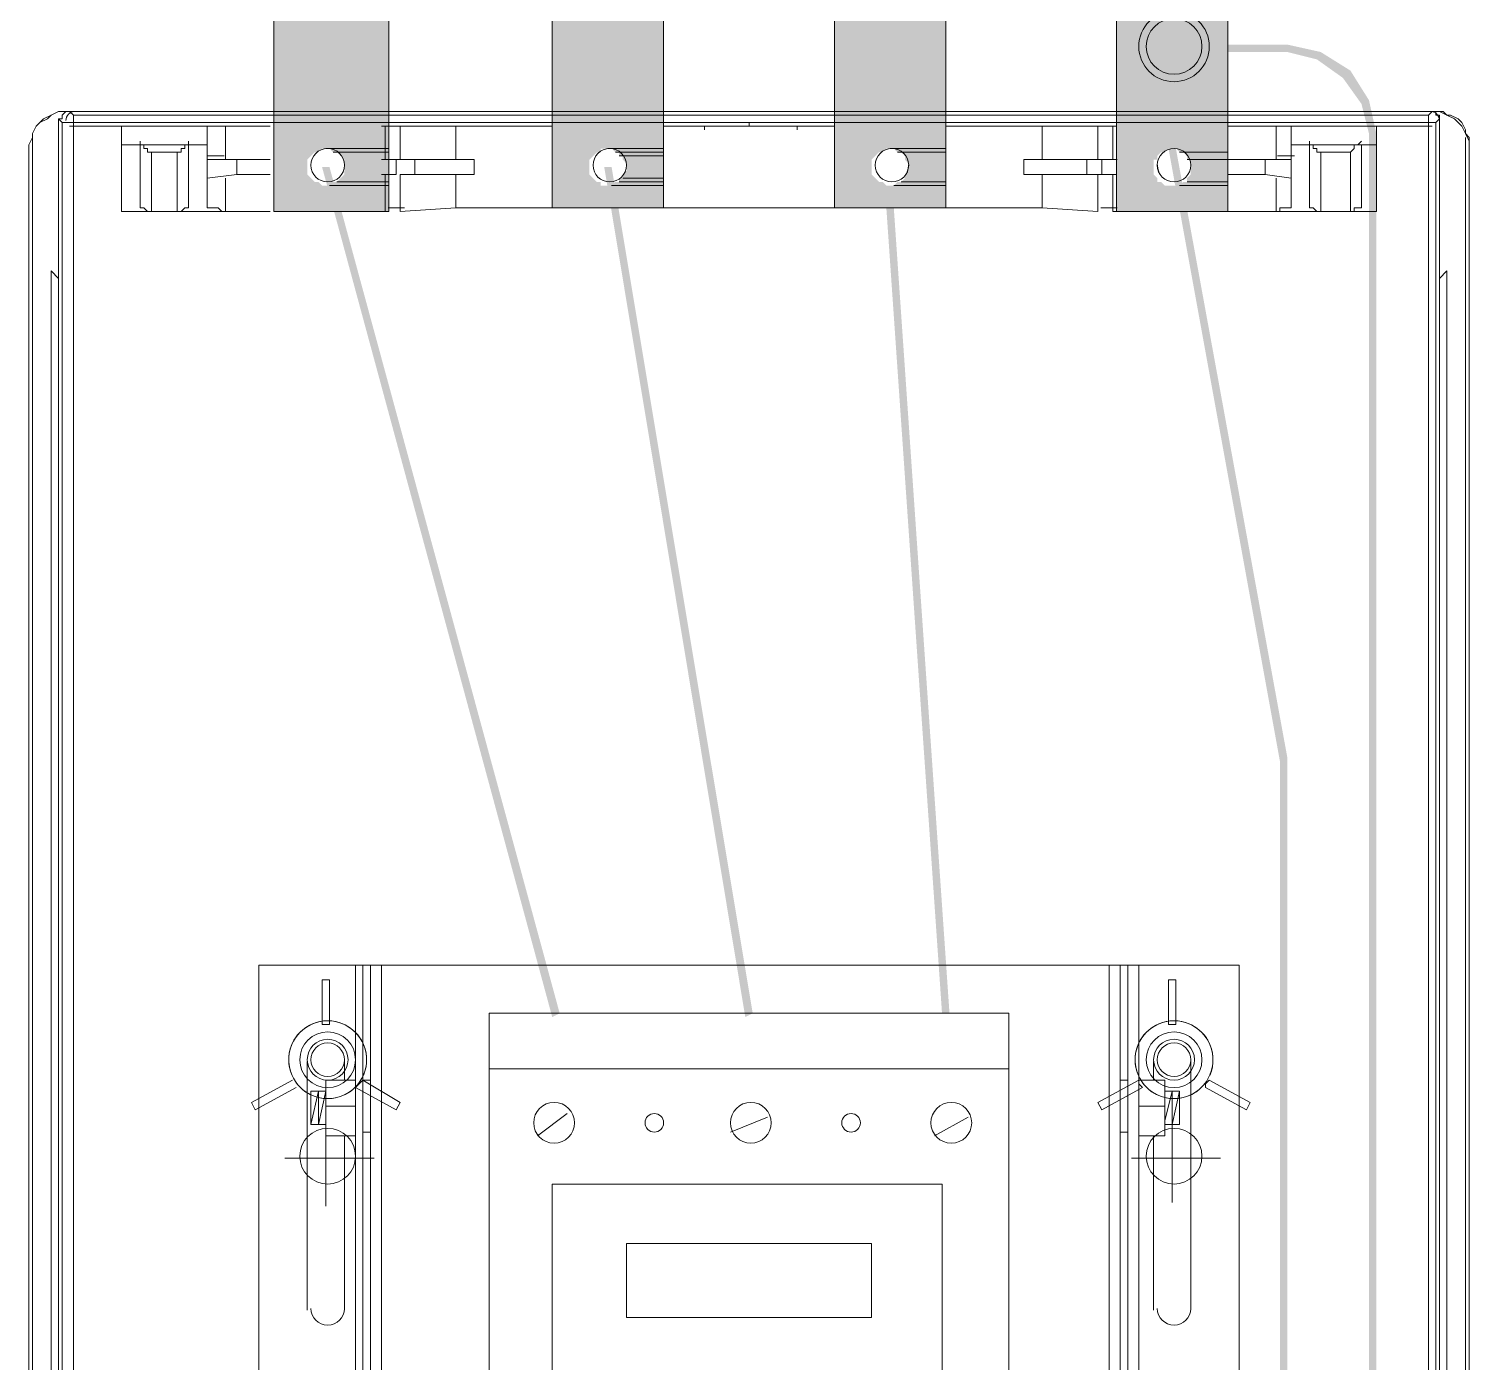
# Model space of a CAD drawing. Header units: millimetres. Extents: x -305 to 1353, y -289 to 1176.
# Drawn here: x 131.91 to 157.39, y 161.01 to 184.6 of the extents above; entities that cross this region are included whole.
import ezdxf

# ---------------------------------------------------------------- set-up
doc = ezdxf.new("R2010")
doc.units = ezdxf.units.MM
doc.header["$MEASUREMENT"] = 0
doc.layers.add('PDF3_0', color=7, linetype='Continuous')

msp = doc.modelspace()

# ---------------------------------------------------------------- linework, layer by layer
at = {"layer": 'PDF3_0', "lineweight": 5}
for points in [[(138.284, 181.371), (138.284, 247.561), (136.249, 247.561), (136.249, 181.371)], [(136.249, 247.561), (138.284, 247.561), (138.284, 181.371), (136.249, 181.371)], [(141.173, 181.436), (143.143, 181.436), (143.143, 247.561), (141.173, 247.561)], [(141.173, 182.881), (138.153, 182.881)], [(151.155, 182.881), (148.134, 182.881)], [(156.999, 134.223), (156.999, 134.092), (156.933, 133.895), (156.867, 133.763), (156.736, 133.566), (156.605, 133.501), (156.408, 133.37), (156.276, 133.37), (156.079, 133.304), (156.276, 133.304), (156.408, 133.37), (156.605, 133.435), (156.736, 133.566), (156.867, 133.698), (156.933, 133.895), (156.999, 134.026), (156.999, 134.223), (156.999, 180.32)], [(153.321, 152.544), (135.986, 152.544), (135.986, 168.041), (153.321, 168.041)], [(137.102, 166.99), (137.102, 167.778), (137.233, 167.778), (137.233, 166.99), (137.168, 166.99)], [(152.074, 166.99), (152.074, 167.778), (152.205, 167.778), (152.205, 166.99), (152.14, 166.99)], [(149.25, 167.187), (149.25, 153.266), (140.057, 153.266), (140.057, 167.187)], [(137.824, 166.005), (138.481, 165.611), (138.415, 165.48), (137.693, 165.874), (137.759, 165.939)], [(151.614, 165.874), (150.892, 165.48), (150.826, 165.611), (151.549, 166.005), (151.549, 165.939)], [(152.796, 166.005), (153.518, 165.611), (153.453, 165.48), (152.73, 165.874), (152.73, 165.939)], [(137.168, 165.808), (137.036, 165.217), (137.036, 165.808), (136.905, 165.217), (136.905, 165.808)], [(148.068, 164.167), (148.068, 156.287), (141.173, 156.287), (141.173, 164.167)], [(146.821, 163.116), (146.821, 161.803), (142.487, 161.803), (142.487, 163.116)]]:
    msp.add_lwpolyline(points, close=True, dxfattribs=at)
for points in [[(139.466, 181.436), (141.173, 181.436), (143.143, 181.436), (146.164, 181.436), (146.164, 247.561), (148.134, 247.561), (148.134, 181.436)], [(141.173, 181.436), (141.173, 247.561), (143.143, 247.561), (143.143, 181.436)], [(153.978, 181.962), (153.978, 181.371), (153.124, 181.371), (151.155, 181.371), (151.155, 247.561), (153.124, 247.561), (153.124, 181.371)], [(156.802, 183.144), (156.933, 183.144), (156.999, 183.078), (157.13, 183.012), (157.196, 182.947), (157.261, 182.881), (157.327, 182.75), (157.393, 182.684), (157.393, 182.553), (157.393, 182.618), (157.327, 182.75), (157.327, 182.815), (157.261, 182.947), (157.196, 183.012), (157.064, 183.078), (156.999, 183.078), (156.867, 183.144), (156.802, 183.144), (132.571, 183.144), (132.44, 183.144), (132.309, 183.078), (132.177, 183.012), (132.112, 182.947), (132.046, 182.881), (131.98, 182.75), (131.98, 182.684), (131.915, 182.553), (131.915, 132.91)], [(132.571, 183.144), (132.44, 183.144), (132.309, 183.078), (132.243, 183.012), (132.112, 182.947), (132.046, 182.881), (131.98, 182.75), (131.98, 182.684), (131.915, 182.553)], [(156.867, 183.012), (156.867, 183.078), (156.802, 183.078), (156.802, 183.144), (156.736, 183.144), (132.637, 183.144), (132.571, 183.144), (132.506, 183.078), (132.506, 183.012), (132.44, 183.012)], [(132.44, 180.189), (132.44, 183.012), (132.506, 182.947), (132.506, 147.619), (132.506, 147.553), (132.506, 147.356), (132.506, 147.028), (132.506, 146.962), (132.506, 146.897), (132.506, 146.831), (132.506, 143.81), (132.506, 143.745), (132.506, 143.679), (132.506, 143.613), (132.506, 134.551), (132.703, 134.551), (132.703, 143.613)], [(132.703, 183.078), (132.703, 182.947), (132.506, 182.947)], [(132.637, 183.144), (132.703, 183.078), (156.67, 183.078), (156.736, 183.144)], [(156.67, 147.619), (156.67, 182.947), (132.703, 182.947), (132.703, 147.619)], [(144.654, 182.881), (144.654, 182.947)], [(156.67, 143.613), (156.67, 134.551), (156.802, 134.551), (156.802, 143.613), (156.802, 143.679), (156.802, 143.745), (156.802, 143.81), (156.736, 143.81), (156.67, 143.81), (156.539, 143.81), (156.802, 143.81), (156.802, 146.831), (156.802, 146.897), (156.802, 146.962), (156.802, 147.028), (156.802, 147.356), (156.867, 147.356), (156.867, 147.553), (156.802, 147.619), (156.802, 182.947), (156.867, 183.012), (156.867, 180.189)], [(156.802, 182.947), (156.67, 182.947), (156.67, 183.078)], [(131.98, 182.684), (131.98, 132.976)], [(132.637, 182.881), (136.183, 182.881), (135.855, 182.881), (135.789, 182.881), (135.723, 182.881), (135.658, 182.881), (135.592, 182.881), (135.461, 182.881), (135.395, 182.881), (135.264, 182.881), (135.067, 182.881), (135.067, 182.553), (135.067, 181.502), (135.067, 181.436), (135.132, 181.436), (135.198, 181.436), (135.264, 181.436), (135.329, 181.371), (135.395, 181.371), (134.541, 181.371), (134.607, 181.371), (134.673, 181.436), (134.738, 181.436), (134.738, 182.553)], [(133.556, 182.881), (133.556, 182.553), (133.556, 181.371), (134.082, 181.371), (134.016, 181.371), (133.95, 181.436), (133.885, 181.436), (133.885, 182.553)], [(135.067, 182.29), (135.592, 182.29), (136.183, 182.29), (135.395, 182.29), (135.395, 182.881)], [(138.153, 182.027), (138.415, 182.027), (138.415, 182.29), (138.153, 182.29), (138.218, 182.29), (138.218, 182.881)], [(138.481, 182.881), (138.481, 182.29), (139.466, 182.29), (139.794, 182.29), (138.744, 182.29), (138.744, 182.027), (139.794, 182.027), (139.794, 182.29)], [(139.466, 182.881), (139.466, 182.29)], [(145.507, 182.815), (145.507, 182.881), (145.573, 182.881), (145.639, 182.881), (145.704, 182.881), (145.77, 182.881), (146.164, 182.881), (143.143, 182.881), (143.603, 182.881), (143.669, 182.881), (143.734, 182.881), (143.8, 182.881), (143.866, 182.881), (143.866, 182.815)], [(149.513, 182.29), (149.513, 182.027), (150.629, 182.027), (150.629, 182.29), (149.513, 182.29), (149.841, 182.29), (150.826, 182.29), (150.826, 182.881)], [(149.841, 182.881), (149.841, 182.29)], [(151.089, 182.881), (151.089, 182.29), (151.155, 182.29), (150.892, 182.29), (150.892, 182.027), (151.155, 182.027)], [(156.736, 182.881), (153.124, 182.881), (153.518, 182.881), (153.584, 182.881), (153.65, 182.881), (153.715, 182.881), (153.781, 182.881), (153.847, 182.881), (153.978, 182.881), (154.109, 182.881), (154.241, 182.881), (154.241, 182.553), (154.241, 181.502), (154.241, 181.436), (154.175, 181.436), (154.109, 181.436), (154.044, 181.436), (154.044, 181.371), (153.978, 181.371), (154.766, 181.371), (154.7, 181.371), (154.635, 181.436), (154.569, 181.436), (154.569, 182.553)], [(153.978, 182.881), (153.978, 182.29), (153.124, 182.29), (153.781, 182.29)], [(155.751, 182.881), (155.751, 182.553), (155.751, 181.371), (155.291, 181.371), (155.357, 181.371), (155.357, 181.436), (155.423, 181.436), (155.488, 181.436), (155.488, 182.553)], [(157.327, 182.684), (157.327, 132.976)], [(135.067, 182.553), (135.001, 182.553), (134.935, 182.553), (134.804, 182.553), (134.673, 182.553), (134.476, 182.553), (134.344, 182.553), (134.147, 182.553), (134.016, 182.553), (133.885, 182.553), (133.753, 182.553), (133.622, 182.553), (133.556, 182.553)], [(134.541, 182.421), (134.541, 181.371), (134.082, 181.371), (134.082, 182.421), (134.016, 182.421), (134.016, 182.487), (133.95, 182.487), (133.95, 182.553), (133.885, 182.553), (133.885, 182.618)], [(134.082, 182.421), (134.541, 182.421), (134.607, 182.421), (134.607, 182.487), (134.673, 182.487), (134.673, 182.553), (134.738, 182.553), (134.738, 182.618)], [(155.751, 182.553), (155.685, 182.553), (155.62, 182.553), (155.488, 182.553), (155.357, 182.553), (155.16, 182.553), (155.029, 182.553), (154.832, 182.553), (154.7, 182.553), (154.569, 182.553), (154.438, 182.553), (154.306, 182.553), (154.241, 182.553)], [(155.488, 182.618), (155.423, 182.553), (155.357, 182.553), (155.357, 182.487), (155.291, 182.421), (154.766, 182.421), (154.7, 182.421), (154.7, 182.487), (154.635, 182.487), (154.635, 182.553), (154.569, 182.553), (154.569, 182.618)], [(157.393, 182.553), (157.393, 132.91)], [(135.592, 182.29), (135.592, 182.027), (135.067, 181.962)], [(154.241, 182.29), (153.781, 182.29), (153.781, 182.027), (154.241, 181.962)], [(155.291, 182.421), (155.291, 181.371), (154.766, 181.371), (154.766, 182.421)], [(136.183, 181.371), (135.395, 181.371), (135.395, 181.962)], [(135.592, 182.027), (136.183, 182.027)], [(138.218, 182.027), (138.218, 181.371), (138.153, 181.371)], [(149.841, 182.027), (149.841, 181.436), (150.826, 181.371), (150.826, 182.027)], [(151.155, 181.371), (151.089, 181.371), (151.089, 182.027)], [(153.124, 182.027), (153.781, 182.027)], [(146.164, 181.436), (148.134, 181.436), (149.841, 181.436)], [(156.999, 180.32), (156.867, 180.189), (156.867, 134.223), (156.867, 134.092), (156.802, 133.96), (156.736, 133.829), (156.605, 133.698), (156.539, 133.566), (156.342, 133.501), (156.211, 133.501), (156.079, 133.435), (133.294, 133.435), (133.097, 133.501), (132.965, 133.501), (132.834, 133.566), (132.703, 133.698), (132.571, 133.829), (132.506, 133.96), (132.506, 134.092), (132.44, 134.223), (132.44, 180.189), (132.309, 180.32), (132.309, 134.223), (132.309, 180.32)], [(132.309, 180.32), (132.309, 180.32)], [(137.693, 168.041), (137.693, 152.544)], [(137.824, 168.041), (137.824, 152.544)], [(137.956, 168.041), (137.956, 152.544)], [(138.153, 168.041), (138.153, 152.544)], [(151.023, 168.041), (151.023, 152.544)], [(151.22, 168.041), (151.22, 152.544)], [(151.352, 152.544), (151.352, 168.041)], [(151.549, 168.041), (151.549, 152.544)], [(136.839, 161.934), (136.839, 166.333)], [(137.496, 166.333), (137.496, 166.005)], [(149.25, 166.202), (140.057, 166.202)], [(151.811, 166.005), (151.811, 166.333)], [(152.468, 166.333), (152.468, 161.934)], [(136.577, 166.005), (135.855, 165.611), (135.92, 165.48), (136.643, 165.874)], [(137.693, 166.005), (137.168, 166.005), (137.168, 165.02), (137.693, 165.02)], [(137.956, 166.005), (137.824, 166.005)], [(138.153, 166.005), (138.153, 165.086)], [(151.023, 165.086), (151.023, 166.005)], [(151.352, 166.005), (151.22, 166.005)], [(151.549, 165.02), (152.008, 165.02), (152.008, 166.005), (151.549, 166.005)], [(152.271, 165.808), (152.008, 165.808)], [(152.008, 165.283), (152.14, 165.808), (152.14, 165.217), (152.271, 165.808), (152.271, 165.217), (152.008, 165.217)], [(137.168, 165.545), (137.693, 165.545)], [(141.436, 165.414), (140.911, 165.02)], [(152.008, 165.545), (151.549, 165.545)], [(152.14, 165.414), (152.14, 163.838)], [(136.905, 165.217), (137.168, 165.217)], [(137.168, 165.283), (137.168, 163.773)], [(144.982, 165.348), (144.325, 165.086)], [(148.528, 165.348), (147.937, 165.02)], [(137.496, 165.02), (137.496, 161.934)], [(137.824, 165.086), (137.956, 165.086)], [(151.22, 165.086), (151.352, 165.086)], [(151.811, 161.934), (151.811, 165.02)], [(138.021, 164.626), (136.446, 164.626)], [(152.993, 164.626), (151.417, 164.626)]]:
    msp.add_lwpolyline(points, dxfattribs=at)
at = {"layer": 'PDF3_0', "color": 31, "lineweight": 0, "true_color": 0xfdcc66}
for points in [[(138.284, 182.487), (137.168, 182.487), (138.284, 182.487)], [(138.284, 182.487), (137.168, 182.487), (138.284, 182.487)], [(143.143, 182.487), (142.158, 182.487), (143.143, 182.487)], [(148.134, 182.487), (147.149, 182.487), (148.134, 182.487)], [(138.284, 182.421), (137.299, 182.421), (138.284, 182.421)], [(138.284, 182.421), (137.299, 182.421), (138.284, 182.421)], [(143.143, 182.421), (142.29, 182.421), (143.143, 182.421)], [(143.143, 182.356), (142.355, 182.356), (143.143, 182.356)], [(148.134, 182.421), (147.28, 182.421), (148.134, 182.421)], [(153.124, 182.421), (152.271, 182.421), (153.124, 182.421)], [(153.124, 182.29), (152.402, 182.29), (153.124, 182.29)], [(143.143, 181.962), (142.421, 181.962), (143.143, 181.962)], [(138.284, 181.83), (137.233, 181.83), (138.284, 181.83)], [(138.284, 181.83), (137.233, 181.83), (138.284, 181.83)], [(138.284, 181.896), (137.365, 181.896), (138.284, 181.896)], [(138.284, 181.896), (137.365, 181.896), (138.284, 181.896)], [(143.143, 181.83), (142.224, 181.83), (143.143, 181.83)], [(143.143, 181.896), (142.355, 181.896), (143.143, 181.896)], [(148.134, 181.83), (147.215, 181.83), (148.134, 181.83)], [(148.134, 181.896), (147.346, 181.896), (148.134, 181.896)], [(153.124, 181.83), (152.271, 181.83), (153.124, 181.83)], [(153.124, 181.896), (152.402, 181.896), (153.124, 181.896)]]:
    msp.add_lwpolyline(points, dxfattribs=at)
at = {"layer": 'PDF3_0', "lineweight": 5}
for points in [[(136.905, 182.192, 0.414167), (137.201, 181.896, 0.414167), (137.496, 182.192)], [(141.896, 182.192, 0.414167), (142.191, 181.896, 0.414167), (142.487, 182.192)], [(146.886, 182.192, 0.414167), (147.182, 181.896, 0.414167), (147.477, 182.192)], [(151.877, 182.192, 0.414167), (152.172, 181.896, 0.414167), (152.468, 182.192)], [(139.466, 182.027), (139.466, 181.436), (138.481, 181.371), (138.481, 182.027, 0.002418), (138.753, 182.028)]]:
    msp.add_lwpolyline(points, format="xyb", dxfattribs=at)
for centre, radius in [((152.172, 184.293), 0.624), ((152.172, 184.293), 0.493), ((137.201, 182.192), 0.296), ((142.191, 182.192), 0.296), ((147.182, 182.192), 0.296), ((152.172, 182.192), 0.296), ((137.201, 166.366), 0.689), ((152.172, 166.366), 0.689), ((137.201, 166.366), 0.493), ((137.201, 166.366), 0.361), ((137.201, 166.366), 0.296), ((152.172, 166.366), 0.493), ((152.172, 166.366), 0.361), ((152.172, 166.366), 0.296), ((141.206, 165.25), 0.361), ((144.686, 165.25), 0.361), ((148.232, 165.25), 0.361), ((142.979, 165.25), 0.164), ((146.459, 165.25), 0.164), ((137.201, 164.659), 0.493), ((152.172, 164.659), 0.493)]:
    msp.add_circle(centre, radius, dxfattribs=at)
for centre, radius, start, end in [((132.735, 182.98), 0.164, 89.9915, 180.0085), ((156.703, 182.98), 0.164, 359.9915, 90.0085), ((135.295, 165.476), 16.88, 89.7426, 90.7597), ((138.312, 214.548), 32.258, 269.928, 270.4385), ((138.509, 214.548), 32.258, 269.928, 270.4385), ((150.851, 210.247), 27.957, 269.5222, 270.1113), ((151.113, 210.247), 27.957, 269.5222, 270.1113), ((154.074, 164.827), 17.529, 89.2592, 90.2386), ((150.858, 211.504), 29.476, 269.5382, 270.0924), ((138.312, 213.694), 32.258, 269.928, 270.4385), ((151.113, 209.393), 27.957, 269.5222, 270.1113), ((137.201, 166.366), 0.689, 96.1459, 203.8537), ((137.201, 166.366), 0.69, 336.1492, 83.8534), ((152.172, 166.366), 0.689, 96.1459, 203.8537), ((152.172, 166.366), 0.69, 336.1492, 83.8534), ((137.201, 166.366), 0.296, 0.0046, 179.9873), ((152.172, 166.366), 0.296, 0.0046, 179.9873), ((137.201, 166.366), 0.689, 216.1506, 323.8481), ((152.172, 166.366), 0.689, 216.1506, 323.8481), ((137.201, 161.967), 0.296, 180.0046, 359.9954), ((152.172, 161.967), 0.296, 180.0046, 359.9954)]:
    msp.add_arc(centre, radius, start, end, dxfattribs=at)
at = {"layer": 'PDF3_0', "color": 31, "true_color": 0xfdcc66, "transparency": 33554559}
for points in [[(138.284, 186.296), (136.249, 186.296), (138.284, 182.487)], [(136.249, 186.296), (138.284, 182.487), (136.249, 182.487)], [(138.284, 186.296), (136.249, 186.296), (138.284, 182.487)], [(136.249, 186.296), (138.284, 182.487), (136.249, 182.487)], [(143.143, 186.296), (141.173, 186.296), (143.143, 182.487)], [(141.173, 186.296), (143.143, 182.487), (141.173, 182.487)], [(148.134, 186.296), (146.164, 186.296), (148.134, 182.487)], [(146.164, 186.296), (148.134, 182.487), (146.164, 182.487)], [(153.124, 186.296), (151.155, 186.296), (153.124, 182.487)], [(151.155, 186.296), (153.124, 182.487), (151.155, 182.487)], [(136.249, 182.487), (137.102, 182.487), (137.102, 182.487)], [(137.102, 182.487), (137.102, 182.487), (136.249, 182.487)], [(137.102, 182.487), (136.249, 182.487), (137.036, 182.421)], [(136.249, 182.487), (137.036, 182.421), (136.249, 182.421)], [(136.249, 182.487), (137.102, 182.487), (137.102, 182.487)], [(137.102, 182.487), (137.102, 182.487), (136.249, 182.487)], [(137.102, 182.487), (136.249, 182.487), (137.036, 182.421)], [(136.249, 182.487), (137.036, 182.421), (136.249, 182.421)], [(137.168, 182.487), (138.284, 182.487), (137.233, 182.487)], [(137.168, 182.487), (138.284, 182.487), (137.233, 182.487)], [(138.284, 182.487), (137.233, 182.487), (138.284, 182.421)], [(137.233, 182.487), (138.284, 182.421), (137.299, 182.421)], [(138.284, 182.487), (137.233, 182.487), (138.284, 182.421)], [(137.233, 182.487), (138.284, 182.421), (137.299, 182.421)], [(142.027, 182.487), (142.027, 182.487), (141.173, 182.487)], [(142.027, 182.487), (141.173, 182.487), (142.093, 182.487)], [(142.027, 182.487), (141.173, 182.487), (142.027, 182.421)], [(141.173, 182.487), (142.027, 182.421), (141.173, 182.421)], [(142.158, 182.487), (143.143, 182.487), (142.224, 182.487)], [(143.143, 182.487), (142.224, 182.487), (143.143, 182.421)], [(142.224, 182.487), (143.143, 182.421), (142.29, 182.421)], [(146.164, 182.487), (147.083, 182.487), (147.083, 182.487)], [(147.083, 182.487), (147.083, 182.487), (146.164, 182.487)], [(147.083, 182.487), (146.164, 182.487), (147.018, 182.421)], [(146.164, 182.487), (147.018, 182.421), (146.164, 182.421)], [(147.149, 182.487), (148.134, 182.487), (147.215, 182.487)], [(148.134, 182.487), (147.215, 182.487), (148.134, 182.421)], [(147.215, 182.487), (148.134, 182.421), (147.28, 182.421)], [(152.074, 182.487), (152.074, 182.487), (151.155, 182.487)], [(152.074, 182.487), (151.155, 182.487), (152.14, 182.487)], [(152.074, 182.487), (151.155, 182.487), (152.008, 182.421)], [(151.155, 182.487), (152.008, 182.421), (151.155, 182.421)], [(152.205, 182.487), (153.124, 182.487), (153.124, 182.487)], [(153.124, 182.487), (153.124, 182.487), (152.205, 182.487)], [(153.124, 182.487), (152.205, 182.487), (153.124, 182.421)], [(152.205, 182.487), (153.124, 182.421), (152.271, 182.421)], [(136.971, 182.421), (136.971, 182.421), (136.249, 182.421)], [(136.971, 182.421), (136.249, 182.421), (137.036, 182.421)], [(136.971, 182.421), (136.249, 182.421), (136.905, 182.356)], [(136.249, 182.421), (136.905, 182.356), (136.249, 182.356)], [(136.971, 182.421), (136.971, 182.421), (136.249, 182.421)], [(136.971, 182.421), (136.249, 182.421), (137.036, 182.421)], [(136.971, 182.421), (136.249, 182.421), (136.905, 182.356)], [(136.249, 182.421), (136.905, 182.356), (136.249, 182.356)], [(136.249, 182.356), (136.905, 182.356), (136.905, 182.356)], [(136.905, 182.356), (136.905, 182.356), (136.249, 182.356)], [(136.905, 182.356), (136.249, 182.356), (136.839, 182.29)], [(136.249, 182.356), (136.839, 182.29), (136.249, 182.29)], [(136.249, 182.356), (136.905, 182.356), (136.905, 182.356)], [(136.905, 182.356), (136.905, 182.356), (136.249, 182.356)], [(136.905, 182.356), (136.249, 182.356), (136.839, 182.29)], [(136.249, 182.356), (136.839, 182.29), (136.249, 182.29)], [(136.839, 182.29), (136.249, 182.29), (136.839, 182.224)], [(136.249, 182.29), (136.839, 182.224), (136.249, 182.224)], [(136.839, 182.29), (136.249, 182.29), (136.839, 182.224)], [(136.249, 182.29), (136.839, 182.224), (136.249, 182.224)], [(136.839, 182.224), (136.249, 182.224), (136.839, 182.159)], [(136.249, 182.224), (136.839, 182.159), (136.249, 182.159)], [(136.839, 182.224), (136.249, 182.224), (136.839, 182.159)], [(136.249, 182.224), (136.839, 182.159), (136.249, 182.159)], [(137.299, 182.421), (138.284, 182.421), (137.365, 182.421)], [(137.299, 182.421), (138.284, 182.421), (137.365, 182.421)], [(138.284, 182.421), (137.365, 182.421), (138.284, 182.356)], [(137.365, 182.421), (138.284, 182.356), (137.43, 182.356)], [(138.284, 182.421), (137.365, 182.421), (138.284, 182.356)], [(137.365, 182.421), (138.284, 182.356), (137.43, 182.356)], [(137.43, 182.356), (138.284, 182.356), (138.284, 182.356)], [(138.284, 182.356), (138.284, 182.356), (137.43, 182.356)], [(138.284, 182.356), (137.43, 182.356), (138.284, 182.29)], [(137.43, 182.356), (138.284, 182.29), (137.496, 182.29)], [(137.43, 182.356), (138.284, 182.356), (138.284, 182.356)], [(138.284, 182.356), (138.284, 182.356), (137.43, 182.356)], [(138.284, 182.356), (137.43, 182.356), (138.284, 182.29)], [(137.43, 182.356), (138.284, 182.29), (137.496, 182.29)], [(138.284, 182.29), (137.496, 182.29), (138.284, 182.224)], [(137.496, 182.29), (138.284, 182.224), (137.496, 182.224)], [(138.284, 182.29), (137.496, 182.29), (138.284, 182.224)], [(137.496, 182.29), (138.284, 182.224), (137.496, 182.224)], [(138.284, 182.224), (137.496, 182.224), (138.284, 182.159)], [(137.496, 182.224), (138.284, 182.159), (137.496, 182.159)], [(138.284, 182.224), (137.496, 182.224), (138.284, 182.159)], [(137.496, 182.224), (138.284, 182.159), (137.496, 182.159)], [(141.961, 182.421), (141.961, 182.421), (141.173, 182.421)], [(141.961, 182.421), (141.173, 182.421), (142.027, 182.421)], [(141.961, 182.421), (141.173, 182.421), (141.896, 182.356)], [(141.173, 182.421), (141.896, 182.356), (141.173, 182.356)], [(141.173, 182.356), (141.896, 182.356), (141.896, 182.356)], [(141.896, 182.356), (141.896, 182.356), (141.173, 182.356)], [(141.896, 182.356), (141.173, 182.356), (141.83, 182.29)], [(141.173, 182.356), (141.83, 182.29), (141.173, 182.29)], [(141.83, 182.29), (141.173, 182.29), (141.83, 182.224)], [(141.173, 182.29), (141.83, 182.224), (141.173, 182.224)], [(141.83, 182.224), (141.173, 182.224), (141.83, 182.159)], [(141.173, 182.224), (141.83, 182.159), (141.173, 182.159)], [(142.29, 182.421), (143.143, 182.421), (142.355, 182.421)], [(143.143, 182.421), (142.355, 182.421), (143.143, 182.356)], [(142.355, 182.421), (143.143, 182.356), (142.355, 182.356)], [(142.355, 182.356), (143.143, 182.356), (142.421, 182.356)], [(143.143, 182.356), (142.421, 182.356), (143.143, 182.29)], [(142.421, 182.356), (143.143, 182.29), (142.421, 182.29)], [(143.143, 182.29), (142.421, 182.29), (143.143, 182.224)], [(142.421, 182.29), (143.143, 182.224), (142.487, 182.224)], [(143.143, 182.224), (142.487, 182.224), (143.143, 182.159)], [(142.487, 182.224), (143.143, 182.159), (142.487, 182.159)], [(146.952, 182.421), (146.952, 182.421), (146.164, 182.421)], [(146.952, 182.421), (146.164, 182.421), (147.018, 182.421)], [(146.952, 182.421), (146.164, 182.421), (146.886, 182.356)], [(146.164, 182.421), (146.886, 182.356), (146.164, 182.356)], [(146.164, 182.356), (146.886, 182.356), (146.886, 182.356)], [(146.886, 182.356), (146.886, 182.356), (146.164, 182.356)], [(146.886, 182.356), (146.164, 182.356), (146.821, 182.29)], [(146.164, 182.356), (146.821, 182.29), (146.164, 182.29)], [(146.821, 182.29), (146.164, 182.29), (146.821, 182.224)], [(146.164, 182.29), (146.821, 182.224), (146.164, 182.224)], [(146.821, 182.224), (146.164, 182.224), (146.821, 182.159)], [(146.164, 182.224), (146.821, 182.159), (146.164, 182.159)], [(147.28, 182.421), (148.134, 182.421), (147.346, 182.421)], [(148.134, 182.421), (147.346, 182.421), (148.134, 182.356)], [(147.346, 182.421), (148.134, 182.356), (147.412, 182.356)], [(147.412, 182.356), (148.134, 182.356), (148.134, 182.356)], [(148.134, 182.356), (148.134, 182.356), (147.412, 182.356)], [(148.134, 182.356), (147.412, 182.356), (148.134, 182.29)], [(147.412, 182.356), (148.134, 182.29), (147.412, 182.29)], [(148.134, 182.29), (147.412, 182.29), (148.134, 182.224)], [(147.412, 182.29), (148.134, 182.224), (147.477, 182.224)], [(148.134, 182.224), (147.477, 182.224), (148.134, 182.159)], [(147.477, 182.224), (148.134, 182.159), (147.477, 182.159)], [(151.943, 182.421), (151.943, 182.421), (151.155, 182.421)], [(151.943, 182.421), (151.155, 182.421), (152.008, 182.421)], [(151.943, 182.421), (151.155, 182.421), (151.877, 182.356)], [(151.155, 182.421), (151.877, 182.356), (151.155, 182.356)], [(151.877, 182.356), (151.155, 182.356), (151.877, 182.29)], [(151.155, 182.356), (151.877, 182.29), (151.155, 182.29)], [(151.811, 182.29), (151.811, 182.29), (151.155, 182.29)], [(151.811, 182.29), (151.155, 182.29), (151.877, 182.29)], [(151.811, 182.29), (151.155, 182.29), (151.811, 182.224)], [(151.155, 182.29), (151.811, 182.224), (151.155, 182.224)], [(151.811, 182.224), (151.155, 182.224), (151.811, 182.159)], [(151.155, 182.224), (151.811, 182.159), (151.155, 182.159)], [(152.271, 182.421), (153.124, 182.421), (152.337, 182.421)], [(153.124, 182.421), (152.337, 182.421), (153.124, 182.356)], [(152.337, 182.421), (153.124, 182.356), (152.402, 182.356)], [(153.124, 182.356), (152.402, 182.356), (153.124, 182.29)], [(152.402, 182.356), (153.124, 182.29), (152.402, 182.29)], [(152.402, 182.29), (153.124, 182.29), (152.468, 182.29)], [(153.124, 182.29), (152.468, 182.29), (153.124, 182.224)], [(152.468, 182.29), (153.124, 182.224), (152.468, 182.224)], [(153.124, 182.224), (152.468, 182.224), (153.124, 182.159)], [(152.468, 182.224), (153.124, 182.159), (152.468, 182.159)], [(136.839, 182.159), (136.249, 182.159), (136.839, 182.093)], [(136.249, 182.159), (136.839, 182.093), (136.249, 182.093)], [(136.839, 182.159), (136.249, 182.159), (136.839, 182.093)], [(136.249, 182.159), (136.839, 182.093), (136.249, 182.093)], [(136.839, 182.093), (136.249, 182.093), (136.839, 182.027)], [(136.249, 182.093), (136.839, 182.027), (136.249, 182.027)], [(136.839, 182.093), (136.249, 182.093), (136.839, 182.027)], [(136.249, 182.093), (136.839, 182.027), (136.249, 182.027)], [(136.839, 182.027), (136.249, 182.027), (136.905, 181.962)], [(136.249, 182.027), (136.905, 181.962), (136.249, 181.962)], [(136.839, 182.027), (136.249, 182.027), (136.905, 181.962)], [(136.249, 182.027), (136.905, 181.962), (136.249, 181.962)], [(136.249, 181.962), (136.905, 181.962), (136.905, 181.962)], [(136.905, 181.962), (136.905, 181.962), (136.249, 181.962)], [(136.905, 181.962), (136.249, 181.962), (136.971, 181.896)], [(136.249, 181.962), (136.971, 181.896), (136.249, 181.896)], [(136.249, 181.962), (136.905, 181.962), (136.905, 181.962)], [(136.905, 181.962), (136.905, 181.962), (136.249, 181.962)], [(136.905, 181.962), (136.249, 181.962), (136.971, 181.896)], [(136.249, 181.962), (136.971, 181.896), (136.249, 181.896)], [(137.43, 181.962), (138.284, 181.896), (137.365, 181.896)], [(137.43, 181.962), (138.284, 181.896), (137.365, 181.896)], [(137.496, 182.027), (138.284, 181.962), (137.43, 181.962)], [(137.496, 182.027), (138.284, 181.962), (137.43, 181.962)], [(137.43, 181.962), (138.284, 181.962), (138.284, 181.962)], [(138.284, 181.962), (138.284, 181.962), (137.43, 181.962)], [(138.284, 181.962), (137.43, 181.962), (138.284, 181.896)], [(137.43, 181.962), (138.284, 181.962), (138.284, 181.962)], [(138.284, 181.962), (138.284, 181.962), (137.43, 181.962)], [(138.284, 181.962), (137.43, 181.962), (138.284, 181.896)], [(138.284, 182.159), (137.496, 182.159), (138.284, 182.093)], [(137.496, 182.159), (138.284, 182.093), (137.496, 182.093)], [(138.284, 182.159), (137.496, 182.159), (138.284, 182.093)], [(137.496, 182.159), (138.284, 182.093), (137.496, 182.093)], [(138.284, 182.093), (137.496, 182.093), (138.284, 182.027)], [(137.496, 182.093), (138.284, 182.027), (137.496, 182.027)], [(138.284, 182.093), (137.496, 182.093), (138.284, 182.027)], [(137.496, 182.093), (138.284, 182.027), (137.496, 182.027)], [(138.284, 182.027), (137.496, 182.027), (138.284, 181.962)], [(138.284, 182.027), (137.496, 182.027), (138.284, 181.962)], [(141.83, 182.159), (141.173, 182.159), (141.83, 182.093)], [(141.173, 182.159), (141.83, 182.093), (141.173, 182.093)], [(141.83, 182.093), (141.173, 182.093), (141.83, 182.027)], [(141.173, 182.093), (141.83, 182.027), (141.173, 182.027)], [(141.83, 182.027), (141.173, 182.027), (141.896, 181.962)], [(141.173, 182.027), (141.896, 181.962), (141.173, 181.962)], [(141.173, 181.962), (141.896, 181.962), (141.896, 181.962)], [(141.896, 181.962), (141.896, 181.962), (141.173, 181.962)], [(141.896, 181.962), (141.173, 181.962), (141.961, 181.896)], [(141.173, 181.962), (141.961, 181.896), (141.173, 181.896)], [(142.421, 181.962), (143.143, 181.962), (142.355, 181.962)], [(143.143, 181.962), (142.355, 181.962), (143.143, 181.896)], [(142.355, 181.962), (143.143, 181.896), (142.355, 181.896)], [(142.487, 182.093), (143.143, 182.027), (142.421, 182.027)], [(143.143, 182.027), (142.421, 182.027), (143.143, 181.962)], [(142.421, 182.027), (143.143, 181.962), (142.421, 181.962)], [(143.143, 182.159), (142.487, 182.159), (143.143, 182.093)], [(142.487, 182.159), (143.143, 182.093), (142.487, 182.093)], [(143.143, 182.093), (142.487, 182.093), (143.143, 182.027)], [(146.821, 182.159), (146.164, 182.159), (146.821, 182.093)], [(146.164, 182.159), (146.821, 182.093), (146.164, 182.093)], [(146.821, 182.093), (146.164, 182.093), (146.821, 182.027)], [(146.164, 182.093), (146.821, 182.027), (146.164, 182.027)], [(146.821, 182.027), (146.164, 182.027), (146.886, 181.962)], [(146.164, 182.027), (146.886, 181.962), (146.164, 181.962)], [(146.164, 181.962), (146.886, 181.962), (146.886, 181.962)], [(146.886, 181.962), (146.886, 181.962), (146.164, 181.962)], [(146.886, 181.962), (146.164, 181.962), (146.952, 181.896)], [(146.164, 181.962), (146.952, 181.896), (146.164, 181.896)], [(147.412, 181.962), (148.134, 181.896), (147.346, 181.896)], [(147.477, 182.093), (148.134, 182.027), (147.412, 182.027)], [(148.134, 182.027), (147.412, 182.027), (148.134, 181.962)], [(147.412, 182.027), (148.134, 181.962), (147.412, 181.962)], [(147.412, 181.962), (148.134, 181.962), (148.134, 181.962)], [(148.134, 181.962), (148.134, 181.962), (147.412, 181.962)], [(148.134, 181.962), (147.412, 181.962), (148.134, 181.896)], [(148.134, 182.159), (147.477, 182.159), (148.134, 182.093)], [(147.477, 182.159), (148.134, 182.093), (147.477, 182.093)], [(148.134, 182.093), (147.477, 182.093), (148.134, 182.027)], [(151.811, 182.159), (151.155, 182.159), (151.811, 182.093)], [(151.155, 182.159), (151.811, 182.093), (151.155, 182.093)], [(151.811, 182.093), (151.155, 182.093), (151.811, 182.027)], [(151.155, 182.093), (151.811, 182.027), (151.155, 182.027)], [(151.811, 182.027), (151.155, 182.027), (151.877, 181.962)], [(151.155, 182.027), (151.877, 181.962), (151.155, 181.962)], [(151.877, 181.962), (151.155, 181.962), (151.877, 181.896)], [(151.155, 181.962), (151.877, 181.896), (151.155, 181.896)], [(152.468, 182.027), (153.124, 181.962), (152.402, 181.962)], [(153.124, 181.962), (152.402, 181.962), (153.124, 181.896)], [(152.402, 181.962), (153.124, 181.896), (152.402, 181.896)], [(153.124, 182.159), (152.468, 182.159), (153.124, 182.093)], [(152.468, 182.159), (153.124, 182.093), (152.468, 182.093)], [(153.124, 182.093), (152.468, 182.093), (153.124, 182.027)], [(152.468, 182.093), (153.124, 182.027), (152.468, 182.027)], [(153.124, 182.027), (152.468, 182.027), (153.124, 181.962)], [(137.036, 181.896), (137.036, 181.896), (136.249, 181.896)], [(137.036, 181.896), (136.249, 181.896), (136.971, 181.896)], [(137.036, 181.896), (136.249, 181.896), (137.102, 181.83)], [(136.249, 181.896), (137.102, 181.83), (136.249, 181.83)], [(137.036, 181.896), (137.036, 181.896), (136.249, 181.896)], [(137.036, 181.896), (136.249, 181.896), (136.971, 181.896)], [(137.036, 181.896), (136.249, 181.896), (137.102, 181.83)], [(136.249, 181.896), (137.102, 181.83), (136.249, 181.83)], [(136.249, 181.83), (137.102, 181.83), (137.102, 181.83)], [(137.102, 181.83), (137.102, 181.83), (136.249, 181.83)], [(138.284, 181.83), (136.249, 181.83), (138.284, 181.371)], [(136.249, 181.83), (138.284, 181.371), (136.249, 181.371)], [(136.249, 181.83), (137.102, 181.83), (137.102, 181.83)], [(137.102, 181.83), (137.102, 181.83), (136.249, 181.83)], [(138.284, 181.83), (136.249, 181.83), (138.284, 181.371)], [(136.249, 181.83), (138.284, 181.371), (136.249, 181.371)], [(137.233, 181.83), (138.284, 181.83), (137.168, 181.83)], [(137.233, 181.83), (138.284, 181.83), (137.168, 181.83)], [(137.299, 181.896), (138.284, 181.83), (137.233, 181.83)], [(137.299, 181.896), (138.284, 181.83), (137.233, 181.83)], [(137.365, 181.896), (138.284, 181.896), (137.299, 181.896)], [(138.284, 181.896), (137.299, 181.896), (138.284, 181.83)], [(137.365, 181.896), (138.284, 181.896), (137.299, 181.896)], [(138.284, 181.896), (137.299, 181.896), (138.284, 181.83)], [(142.027, 181.896), (142.027, 181.896), (141.173, 181.896)], [(142.027, 181.896), (141.173, 181.896), (141.961, 181.896)], [(142.027, 181.896), (141.173, 181.896), (142.027, 181.83)], [(141.173, 181.896), (142.027, 181.83), (141.173, 181.83)], [(142.093, 181.83), (142.093, 181.83), (141.173, 181.83)], [(142.093, 181.83), (141.173, 181.83), (142.027, 181.83)], [(143.143, 181.83), (141.173, 181.83), (143.143, 181.436)], [(141.173, 181.83), (143.143, 181.436), (141.173, 181.436)], [(142.224, 181.83), (143.143, 181.83), (142.158, 181.83)], [(142.29, 181.896), (143.143, 181.83), (142.224, 181.83)], [(142.355, 181.896), (143.143, 181.896), (142.29, 181.896)], [(143.143, 181.896), (142.29, 181.896), (143.143, 181.83)], [(147.018, 181.896), (147.018, 181.896), (146.164, 181.896)], [(147.018, 181.896), (146.164, 181.896), (146.952, 181.896)], [(147.018, 181.896), (146.164, 181.896), (147.083, 181.83)], [(146.164, 181.896), (147.083, 181.83), (146.164, 181.83)], [(146.164, 181.83), (147.083, 181.83), (147.083, 181.83)], [(147.083, 181.83), (147.083, 181.83), (146.164, 181.83)], [(148.134, 181.83), (146.164, 181.83), (148.134, 181.436)], [(146.164, 181.83), (148.134, 181.436), (146.164, 181.436)], [(147.215, 181.83), (148.134, 181.83), (147.149, 181.83)], [(147.28, 181.896), (148.134, 181.83), (147.215, 181.83)], [(147.346, 181.896), (148.134, 181.896), (147.28, 181.896)], [(148.134, 181.896), (147.28, 181.896), (148.134, 181.83)], [(151.943, 181.896), (151.943, 181.896), (151.155, 181.896)], [(151.943, 181.896), (151.155, 181.896), (151.877, 181.896)], [(151.943, 181.896), (151.155, 181.896), (152.008, 181.83)], [(151.155, 181.896), (152.008, 181.83), (151.155, 181.83)], [(152.074, 181.83), (152.074, 181.83), (151.155, 181.83)], [(152.074, 181.83), (151.155, 181.83), (152.008, 181.83)], [(152.14, 181.83), (152.14, 181.83), (151.155, 181.83)], [(152.14, 181.83), (151.155, 181.83), (152.074, 181.83)], [(153.124, 181.83), (151.155, 181.83), (153.124, 181.371)], [(151.155, 181.83), (153.124, 181.371), (151.155, 181.371)], [(152.271, 181.83), (153.124, 181.83), (152.205, 181.83)], [(152.205, 181.83), (153.124, 181.83), (153.124, 181.83)], [(153.124, 181.83), (153.124, 181.83), (152.205, 181.83)], [(152.337, 181.896), (153.124, 181.83), (152.271, 181.83)], [(152.402, 181.896), (153.124, 181.896), (152.337, 181.896)], [(153.124, 181.896), (152.337, 181.896), (153.124, 181.83)]]:
    msp.add_solid(points, dxfattribs=at)
at = {"layer": 'PDF3_0', "color": 5, "transparency": 33554559}
for points in [[(152.14, 184.326), (152.14, 184.194), (154.175, 184.326)], [(152.14, 184.194), (154.175, 184.326), (154.175, 184.194)], [(154.766, 184.194), (154.7, 184.063), (154.175, 184.326)], [(154.7, 184.063), (154.175, 184.326), (154.175, 184.194)], [(155.16, 183.735), (154.766, 184.194), (154.7, 184.063)], [(155.291, 183.866), (155.16, 183.735), (154.766, 184.194)], [(155.488, 183.275), (155.291, 183.866), (155.16, 183.735)], [(155.62, 183.341), (155.488, 183.275), (155.291, 183.866)], [(155.62, 182.75), (155.62, 183.341), (155.488, 183.275)], [(155.751, 182.75), (155.62, 182.75), (155.62, 183.341)], [(155.751, 182.75), (155.62, 182.75), (155.751, 139.805)], [(155.62, 182.75), (155.751, 139.805), (155.62, 139.805)], [(154.044, 171.652), (154.175, 171.718), (152.074, 182.487)], [(154.175, 171.718), (152.074, 182.487), (152.205, 182.487)], [(154.044, 136.718), (154.175, 136.718), (154.044, 171.718)], [(154.175, 136.718), (154.044, 171.718), (154.175, 171.718)]]:
    msp.add_solid(points, dxfattribs=at)
at = {"layer": 'PDF3_0', "color": 1, "transparency": 33554559}
for points in [[(141.173, 167.121), (141.305, 167.187), (137.102, 182.159)], [(141.305, 167.187), (137.102, 182.159), (137.233, 182.159)], [(144.588, 167.121), (144.719, 167.187), (142.093, 182.159)], [(144.719, 167.187), (142.093, 182.159), (142.224, 182.159)], [(148.068, 167.187), (148.2, 167.187), (147.083, 181.436)], [(148.2, 167.187), (147.083, 181.436), (147.215, 181.436)]]:
    msp.add_solid(points, dxfattribs=at)

doc.saveas('drawing.dxf')
